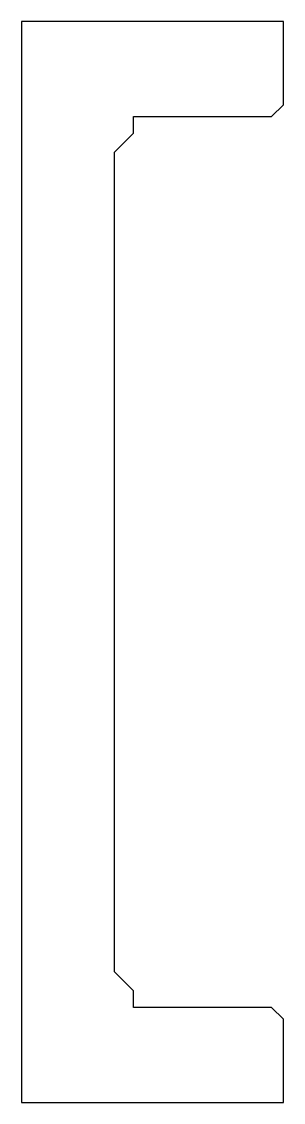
# Model space of a CAD drawing. Header units: metres. Extents: x 0 to 47.5, y 0 to 45.5.
# Drawn here: x 36.5 to 47.5, y 0 to 45.5 of the extents above.
import ezdxf

# ---------------------------------------------------------------- set-up
doc = ezdxf.new("R2010")
doc.units = ezdxf.units.M

msp = doc.modelspace()

# ---------------------------------------------------------------- linework, layer by layer
for p, q in [((47.5, 45.5), (36.5, 45.5)), ((36.5, 45.5), (36.5, 0)), ((47.5, 42), (47.5, 45.5)), ((47, 41.5), (47.5, 42)), ((41.1945, 40.7986), (41.1945, 41.5)), ((41.1945, 41.5), (47, 41.5)), ((40.3959, 40), (41.1945, 40.7986)), ((40.3959, 5.5), (40.3959, 40)), ((41.1945, 4.70143), (40.3959, 5.5)), ((41.1945, 4), (41.1945, 4.70143)), ((47, 4), (41.1945, 4)), ((47.5, 3.5), (47, 4)), ((47.5, 0), (47.5, 3.5)), ((36.5, 0), (47.5, 0))]:
    msp.add_line(p, q)

doc.saveas('drawing.dxf')
